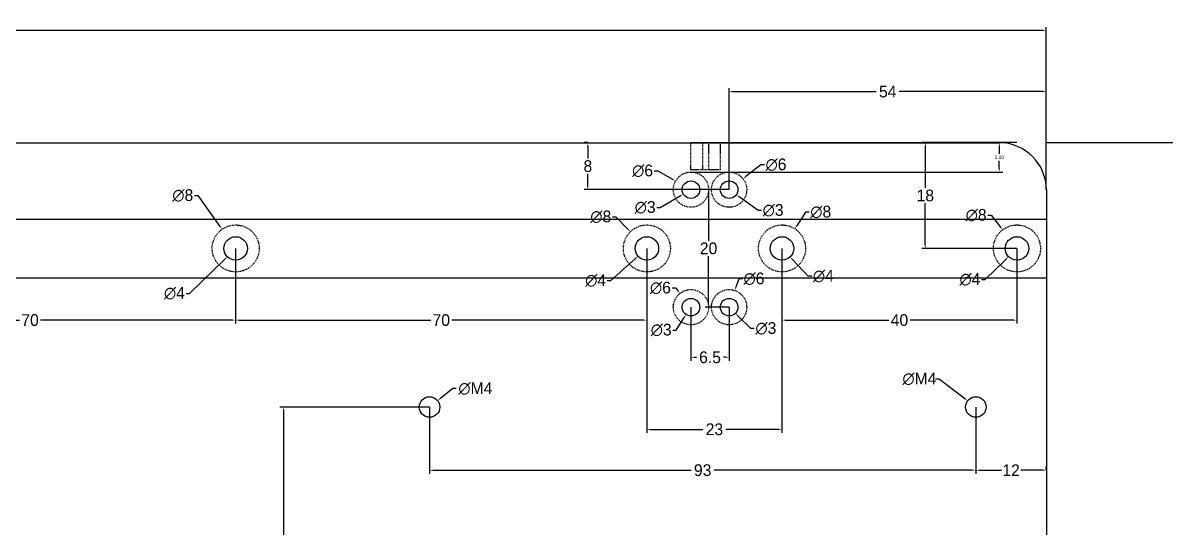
# Model space of a CAD drawing. Header units: millimetres. Extents: x -16619 to -11657, y 7083 to 8935.
# Drawn here: x -13153.1 to -12958.5, y 8380.7 to 8466.7 of the extents above; entities that cross this region are included whole.
import ezdxf

# ---------------------------------------------------------------- set-up
doc = ezdxf.new("R2010")
doc.units = ezdxf.units.MM
doc.header["$LTSCALE"] = 0.5
doc.header["$MEASUREMENT"] = 0
doc.linetypes.add('HIDDEN', pattern=[0.375, 0.25, -0.125])
for name, color, linetype in [('DIMS', 1, 'Continuous'), ('HIDDEN', 7, 'HIDDEN'), ('MODEL', 7, 'Continuous')]:
    doc.layers.add(name, color=color, linetype=linetype)
doc.dimstyles.get("Standard").update_dxf_attribs({"dimtxt": 0.18, "dimasz": 0.18, "dimexe": 0.18, "dimexo": 0.0625, "dimgap": 0.09, "dimtad": 0, "dimtih": 1, "dimtoh": 1, "dimdec": 4, "dimzin": 0, "dimdsep": 46, "dimtxsty": 'Standard', "dimcen": 0.09, "dimadec": 3, "dimazin": 0, "dimtfac": 1, "dimtdec": 4, "dimtofl": 0, "dimtmove": 0, "dimatfit": 3, "dimfxl": 1, "dimtolj": 1, "dimtzin": 0, "dimarcsym": 0})

# ---------------------------------------------------------------- blocks, each defined once
blk = doc.blocks.new('*D20')
at = {"layer": 'Defpoints', "color": 0}
for p in [(-12978.85, 8465.38), (-13341.85, 8446.3), (-12978.85, 8446.3)]:
    blk.add_point(p, dxfattribs=at)
at = {"layer": 'DIMS', "color": 0, "lineweight": -2}
for p, q in [((-13341.85, 8446.3), (-13341.85, 8465.98)), ((-12978.85, 8446.3), (-12978.85, 8465.98)), ((-13341.25, 8465.38), (-13163.31, 8465.38)), ((-12979.45, 8465.38), (-13157.38, 8465.38))]:
    blk.add_line(p, q, dxfattribs=at)
at = {"layer": 'DIMS', "color": 0}
for points in [[(-13341.25, 8465.48), (-13341.25, 8465.28), (-13341.85, 8465.38)], [(-12979.45, 8465.48), (-12979.45, 8465.28), (-12978.85, 8465.38)]]:
    blk.add_solid(points, dxfattribs=at)
at = {"layer": 'DIMS', "color": 0, "insert": (-13160.35, 8465.38), "char_height": 2, "attachment_point": 5}
blk.add_mtext('\\A1;363', dxfattribs=at)
blk = doc.blocks.new('*D21')
at = {"layer": 'Defpoints', "color": 0}
for p in [(-12978.85, 8446.3), (-12978.85, 8303.3), (-12951.78, 8303.3)]:
    blk.add_point(p, dxfattribs=at)
at = {"layer": 'DIMS', "color": 0, "lineweight": -2}
for p, q in [((-12978.85, 8446.3), (-12951.18, 8446.3)), ((-12951.78, 8445.7), (-12951.78, 8376.1)), ((-12951.78, 8303.9), (-12951.78, 8373.5)), ((-12978.85, 8303.3), (-12951.18, 8303.3))]:
    blk.add_line(p, q, dxfattribs=at)
at = {"layer": 'DIMS', "color": 0}
for points in [[(-12951.88, 8445.7), (-12951.68, 8445.7), (-12951.78, 8446.3)], [(-12951.88, 8303.9), (-12951.68, 8303.9), (-12951.78, 8303.3)]]:
    blk.add_solid(points, dxfattribs=at)
at = {"layer": 'DIMS', "color": 0, "insert": (-12951.78, 8374.8), "char_height": 2, "attachment_point": 5}
blk.add_mtext('\\A1;143', dxfattribs=at)
blk = doc.blocks.new('*D26')
at = {"layer": 'Defpoints', "color": 0}
for p in [(-13186.85, 8428.3), (-13116.85, 8428.3), (-13116.85, 8416.09)]:
    blk.add_point(p, dxfattribs=at)
at = {"layer": 'DIMS', "color": 0, "lineweight": -2}
for p, q in [((-13186.85, 8428.3), (-13186.85, 8415.49)), ((-13116.85, 8428.3), (-13116.85, 8415.49)), ((-13186.25, 8416.09), (-13153.65, 8416.09)), ((-13117.45, 8416.09), (-13150.05, 8416.09))]:
    blk.add_line(p, q, dxfattribs=at)
at = {"layer": 'DIMS', "color": 0}
for points in [[(-13186.25, 8416.19), (-13186.25, 8415.99), (-13186.85, 8416.09)], [(-13117.45, 8416.19), (-13117.45, 8415.99), (-13116.85, 8416.09)]]:
    blk.add_solid(points, dxfattribs=at)
at = {"layer": 'DIMS', "color": 0, "insert": (-13151.85, 8416.09), "char_height": 2, "attachment_point": 5}
blk.add_mtext('\\A1;70', dxfattribs=at)
blk = doc.blocks.new('*D27')
at = {"layer": 'Defpoints', "color": 0}
for p in [(-13116.85, 8428.3), (-13046.85, 8428.3), (-13046.85, 8416.09)]:
    blk.add_point(p, dxfattribs=at)
at = {"layer": 'DIMS', "color": 0, "lineweight": -2}
for p, q in [((-13116.85, 8428.3), (-13116.85, 8415.49)), ((-13046.85, 8428.3), (-13046.85, 8415.49)), ((-13116.25, 8416.09), (-13083.65, 8416.09)), ((-13047.45, 8416.09), (-13080.05, 8416.09))]:
    blk.add_line(p, q, dxfattribs=at)
at = {"layer": 'DIMS', "color": 0}
for points in [[(-13116.25, 8416.19), (-13116.25, 8415.99), (-13116.85, 8416.09)], [(-13047.45, 8416.19), (-13047.45, 8415.99), (-13046.85, 8416.09)]]:
    blk.add_solid(points, dxfattribs=at)
at = {"layer": 'DIMS', "color": 0, "insert": (-13081.85, 8416.09), "char_height": 2, "attachment_point": 5}
blk.add_mtext('\\A1;70', dxfattribs=at)
blk = doc.blocks.new('*D28')
at = {"layer": 'Defpoints', "color": 0}
for p in [(-13046.85, 8428.3), (-13023.85, 8428.3), (-13023.85, 8397.5)]:
    blk.add_point(p, dxfattribs=at)
at = {"layer": 'DIMS', "color": 0, "lineweight": -2}
for p, q in [((-13046.85, 8428.3), (-13046.85, 8396.9)), ((-13023.85, 8428.3), (-13023.85, 8396.9)), ((-13046.25, 8397.5), (-13037.31, 8397.5)), ((-13024.45, 8397.5), (-13033.38, 8397.5))]:
    blk.add_line(p, q, dxfattribs=at)
at = {"layer": 'DIMS', "color": 0}
for points in [[(-13046.25, 8397.6), (-13046.25, 8397.4), (-13046.85, 8397.5)], [(-13024.45, 8397.6), (-13024.45, 8397.4), (-13023.85, 8397.5)]]:
    blk.add_solid(points, dxfattribs=at)
at = {"layer": 'DIMS', "color": 0, "insert": (-13035.35, 8397.5), "char_height": 2, "attachment_point": 5}
blk.add_mtext('\\A1;23', dxfattribs=at)
blk = doc.blocks.new('*D29')
at = {"layer": 'Defpoints', "color": 0}
for p in [(-13023.85, 8428.3), (-12983.85, 8428.3), (-12983.85, 8416.09)]:
    blk.add_point(p, dxfattribs=at)
at = {"layer": 'DIMS', "color": 0, "lineweight": -2}
for p, q in [((-13023.85, 8428.3), (-13023.85, 8415.49)), ((-12983.85, 8428.3), (-12983.85, 8415.49)), ((-13023.25, 8416.09), (-13005.65, 8416.09)), ((-12984.45, 8416.09), (-13002.05, 8416.09))]:
    blk.add_line(p, q, dxfattribs=at)
at = {"layer": 'DIMS', "color": 0}
for points in [[(-13023.25, 8416.19), (-13023.25, 8415.99), (-13023.85, 8416.09)], [(-12984.45, 8416.19), (-12984.45, 8415.99), (-12983.85, 8416.09)]]:
    blk.add_solid(points, dxfattribs=at)
at = {"layer": 'DIMS', "color": 0, "insert": (-13003.85, 8416.09), "char_height": 2, "attachment_point": 5}
blk.add_mtext('\\A1;40', dxfattribs=at)
blk = doc.blocks.new('*D30')
at = {"layer": 'Defpoints', "color": 0}
for p in [(-12999.45, 8446.3), (-12983.85, 8446.3), (-12983.85, 8428.3)]:
    blk.add_point(p, dxfattribs=at)
at = {"layer": 'DIMS', "color": 0, "lineweight": -2}
for p, q in [((-12983.85, 8446.3), (-13000.05, 8446.3)), ((-12999.45, 8445.7), (-12999.45, 8438.6)), ((-12999.45, 8428.9), (-12999.45, 8436)), ((-12983.85, 8428.3), (-13000.05, 8428.3))]:
    blk.add_line(p, q, dxfattribs=at)
at = {"layer": 'DIMS', "color": 0}
for points in [[(-12999.55, 8445.7), (-12999.35, 8445.7), (-12999.45, 8446.3)], [(-12999.55, 8428.9), (-12999.35, 8428.9), (-12999.45, 8428.3)]]:
    blk.add_solid(points, dxfattribs=at)
at = {"layer": 'DIMS', "color": 0, "insert": (-12999.45, 8437.3), "char_height": 2, "attachment_point": 5}
blk.add_mtext('\\A1;18', dxfattribs=at)
blk = doc.blocks.new('*D32')
at = {"layer": 'Defpoints', "color": 0}
for p in [(-13039.35, 8418.3), (-13032.85, 8418.3), (-13032.85, 8409.76)]:
    blk.add_point(p, dxfattribs=at)
at = {"layer": 'DIMS', "color": 0, "lineweight": -2}
for p, q in [((-13039.35, 8418.3), (-13039.35, 8409.16)), ((-13032.85, 8418.3), (-13032.85, 8409.16)), ((-13038.75, 8409.76), (-13038.4, 8409.76)), ((-13033.45, 8409.76), (-13033.8, 8409.76))]:
    blk.add_line(p, q, dxfattribs=at)
at = {"layer": 'DIMS', "color": 0}
for points in [[(-13038.75, 8409.86), (-13038.75, 8409.66), (-13039.35, 8409.76)], [(-13033.45, 8409.86), (-13033.45, 8409.66), (-13032.85, 8409.76)]]:
    blk.add_solid(points, dxfattribs=at)
at = {"layer": 'DIMS', "color": 0, "insert": (-13036.1, 8409.76), "char_height": 2, "attachment_point": 5}
blk.add_mtext('\\A1;6.5', dxfattribs=at)
blk = doc.blocks.new('*D33')
at = {"layer": 'Defpoints', "color": 0}
for p in [(-13032.85, 8438.3), (-13036.35, 8418.3), (-13032.85, 8418.3)]:
    blk.add_point(p, dxfattribs=at)
at = {"layer": 'DIMS', "color": 0, "lineweight": -2}
for p, q in [((-13032.85, 8438.3), (-13036.95, 8438.3)), ((-13036.35, 8437.7), (-13036.35, 8429.6)), ((-13036.35, 8418.9), (-13036.35, 8427)), ((-13032.85, 8418.3), (-13036.95, 8418.3))]:
    blk.add_line(p, q, dxfattribs=at)
at = {"layer": 'DIMS', "color": 0}
for points in [[(-13036.45, 8437.7), (-13036.25, 8437.7), (-13036.35, 8438.3)], [(-13036.45, 8418.9), (-13036.25, 8418.9), (-13036.35, 8418.3)]]:
    blk.add_solid(points, dxfattribs=at)
at = {"layer": 'DIMS', "color": 0, "insert": (-13036.35, 8428.3), "char_height": 2, "attachment_point": 5}
blk.add_mtext('\\A1;20', dxfattribs=at)
blk = doc.blocks.new('*D34')
at = {"layer": 'Defpoints', "color": 0}
for p in [(-13056.9, 8446.3), (-13056.9, 8446.3), (-13032.85, 8438.3)]:
    blk.add_point(p, dxfattribs=at)
at = {"layer": 'DIMS', "color": 0, "lineweight": -2}
for p, q in [((-13056.9, 8446.3), (-13057.5, 8446.3)), ((-13056.9, 8445.7), (-13056.9, 8443.6)), ((-13056.9, 8438.9), (-13056.9, 8441)), ((-13032.85, 8438.3), (-13057.5, 8438.3))]:
    blk.add_line(p, q, dxfattribs=at)
at = {"layer": 'DIMS', "color": 0}
for points in [[(-13057, 8445.7), (-13056.8, 8445.7), (-13056.9, 8446.3)], [(-13057, 8438.9), (-13056.8, 8438.9), (-13056.9, 8438.3)]]:
    blk.add_solid(points, dxfattribs=at)
at = {"layer": 'DIMS', "color": 0, "insert": (-13056.9, 8442.3), "char_height": 2, "attachment_point": 5}
blk.add_mtext('\\A1;8', dxfattribs=at)
blk = doc.blocks.new('*D35')
at = {"layer": 'Defpoints', "color": 0}
for p in [(-12978.85, 8454.99), (-13032.85, 8438.3), (-12978.85, 8438.3)]:
    blk.add_point(p, dxfattribs=at)
at = {"layer": 'DIMS', "color": 0, "lineweight": -2}
for p, q in [((-13032.85, 8438.3), (-13032.85, 8455.59)), ((-13032.25, 8454.99), (-13007.81, 8454.99)), ((-12979.45, 8454.99), (-13003.88, 8454.99)), ((-12978.85, 8438.3), (-12978.85, 8455.59))]:
    blk.add_line(p, q, dxfattribs=at)
at = {"layer": 'DIMS', "color": 0}
for points in [[(-13032.25, 8455.09), (-13032.25, 8454.89), (-13032.85, 8454.99)], [(-12979.45, 8455.09), (-12979.45, 8454.89), (-12978.85, 8454.99)]]:
    blk.add_solid(points, dxfattribs=at)
at = {"layer": 'DIMS', "color": 0, "insert": (-13005.85, 8454.99), "char_height": 2, "attachment_point": 5}
blk.add_mtext('\\A1;54', dxfattribs=at)
blk = doc.blocks.new('*D36')
at = {"layer": 'Defpoints', "color": 0}
for p in [(-13038.05, 8439.05), (-13040.65, 8437.55)]:
    blk.add_point(p, dxfattribs=at)
at = {"layer": 'DIMS', "color": 0, "lineweight": -2}
for p, q in [((-13044.57, 8435.28), (-13041.17, 8437.25)), ((-13045.17, 8435.28), (-13044.57, 8435.28))]:
    blk.add_line(p, q, dxfattribs=at)
at = {"layer": 'DIMS', "color": 0}
blk.add_solid([(-13041.22, 8437.33), (-13041.12, 8437.16), (-13040.65, 8437.55)], dxfattribs=at)
at = {"layer": 'DIMS', "color": 0, "insert": (-13047.14, 8435.28), "char_height": 2, "attachment_point": 5}
blk.add_mtext('\\A1;∅3', dxfattribs=at)
blk = doc.blocks.new('*D37')
at = {"layer": 'Defpoints', "color": 0}
for p in [(-13083.85, 8401.3), (-12990.85, 8401.3), (-12990.85, 8390.54)]:
    blk.add_point(p, dxfattribs=at)
at = {"layer": 'DIMS', "color": 0, "lineweight": -2}
for p, q in [((-13083.85, 8401.3), (-13083.85, 8389.94)), ((-12990.85, 8401.3), (-12990.85, 8389.94)), ((-13083.25, 8390.54), (-13039.31, 8390.54)), ((-12991.45, 8390.54), (-13035.38, 8390.54))]:
    blk.add_line(p, q, dxfattribs=at)
at = {"layer": 'DIMS', "color": 0}
for points in [[(-13083.25, 8390.64), (-13083.25, 8390.44), (-13083.85, 8390.54)], [(-12991.45, 8390.64), (-12991.45, 8390.44), (-12990.85, 8390.54)]]:
    blk.add_solid(points, dxfattribs=at)
at = {"layer": 'DIMS', "color": 0, "insert": (-13037.35, 8390.54), "char_height": 2, "attachment_point": 5}
blk.add_mtext('\\A1;93', dxfattribs=at)
blk = doc.blocks.new('*D38')
at = {"layer": 'Defpoints', "color": 0}
for p in [(-12990.85, 8401.3), (-12978.85, 8390.54), (-12978.85, 8390.54)]:
    blk.add_point(p, dxfattribs=at)
at = {"layer": 'DIMS', "color": 0, "lineweight": -2}
for p, q in [((-12990.85, 8401.3), (-12990.85, 8389.94)), ((-12990.25, 8390.54), (-12986.48, 8390.54)), ((-12979.45, 8390.54), (-12983.21, 8390.54)), ((-12978.85, 8390.54), (-12978.85, 8391.14))]:
    blk.add_line(p, q, dxfattribs=at)
at = {"layer": 'DIMS', "color": 0}
for points in [[(-12990.25, 8390.64), (-12990.25, 8390.44), (-12990.85, 8390.54)], [(-12979.45, 8390.64), (-12979.45, 8390.44), (-12978.85, 8390.54)]]:
    blk.add_solid(points, dxfattribs=at)
at = {"layer": 'DIMS', "color": 0, "insert": (-12984.85, 8390.54), "char_height": 2, "attachment_point": 5}
blk.add_mtext('\\A1;12', dxfattribs=at)
blk = doc.blocks.new('*D41')
at = {"layer": 'Defpoints', "color": 0}
for p in [(-13083.85, 8401.3), (-13108.71, 8303.3), (-13083.85, 8303.3)]:
    blk.add_point(p, dxfattribs=at)
at = {"layer": 'DIMS', "color": 0, "lineweight": -2}
for p, q in [((-13083.85, 8401.3), (-13109.31, 8401.3)), ((-13108.71, 8400.7), (-13108.71, 8353.6)), ((-13108.71, 8303.9), (-13108.71, 8351)), ((-13083.85, 8303.3), (-13109.31, 8303.3))]:
    blk.add_line(p, q, dxfattribs=at)
at = {"layer": 'DIMS', "color": 0}
for points in [[(-13108.81, 8400.7), (-13108.61, 8400.7), (-13108.71, 8401.3)], [(-13108.81, 8303.9), (-13108.61, 8303.9), (-13108.71, 8303.3)]]:
    blk.add_solid(points, dxfattribs=at)
at = {"layer": 'DIMS', "color": 0, "insert": (-13108.71, 8352.3), "char_height": 2, "attachment_point": 5}
blk.add_mtext('\\A1;98', dxfattribs=at)
blk = doc.blocks.new('*D51')
at = {"layer": 'Defpoints', "color": 0}
for p in [(-13119.17, 8431.55), (-13114.52, 8425.04)]:
    blk.add_point(p, dxfattribs=at)
at = {"layer": 'DIMS', "color": 0, "lineweight": -2}
for p, q in [((-13123.88, 8437.31), (-13123.28, 8437.31)), ((-13123.28, 8437.31), (-13119.52, 8432.04))]:
    blk.add_line(p, q, dxfattribs=at)
at = {"layer": 'DIMS', "color": 0}
blk.add_solid([(-13119.44, 8432.1), (-13119.6, 8431.98), (-13119.17, 8431.55)], dxfattribs=at)
at = {"layer": 'DIMS', "color": 0, "insert": (-13125.85, 8437.31), "char_height": 2, "attachment_point": 5}
blk.add_mtext('\\A1;∅8', dxfattribs=at)
blk = doc.blocks.new('*D52')
at = {"layer": 'Defpoints', "color": 0}
for p in [(-13115.41, 8429.69), (-13118.28, 8426.9)]:
    blk.add_point(p, dxfattribs=at)
at = {"layer": 'DIMS', "color": 0, "lineweight": -2}
for p, q in [((-13124.7, 8420.65), (-13118.71, 8426.48)), ((-13125.3, 8420.65), (-13124.7, 8420.65))]:
    blk.add_line(p, q, dxfattribs=at)
at = {"layer": 'DIMS', "color": 0}
blk.add_solid([(-13118.78, 8426.56), (-13118.64, 8426.41), (-13118.28, 8426.9)], dxfattribs=at)
at = {"layer": 'DIMS', "color": 0, "insert": (-13127.27, 8420.65), "char_height": 2, "attachment_point": 5}
blk.add_mtext('\\A1;∅4', dxfattribs=at)
blk = doc.blocks.new('*D53')
at = {"layer": 'Defpoints', "color": 0}
for p in [(-13041.96, 8439.77), (-13036.74, 8436.82)]:
    blk.add_point(p, dxfattribs=at)
at = {"layer": 'DIMS', "color": 0, "lineweight": -2}
for p, q in [((-13045.61, 8441.5), (-13045.01, 8441.5)), ((-13045.01, 8441.5), (-13042.48, 8440.07))]:
    blk.add_line(p, q, dxfattribs=at)
at = {"layer": 'DIMS', "color": 0}
blk.add_solid([(-13042.43, 8440.16), (-13042.53, 8439.98), (-13041.96, 8439.77)], dxfattribs=at)
at = {"layer": 'DIMS', "color": 0, "insert": (-13047.58, 8441.5), "char_height": 2, "attachment_point": 5}
blk.add_mtext('\\A1;∅6', dxfattribs=at)
blk = doc.blocks.new('*D54')
at = {"layer": 'Defpoints', "color": 0}
for p in [(-13034.07, 8439.17), (-13031.63, 8437.42)]:
    blk.add_point(p, dxfattribs=at)
at = {"layer": 'DIMS', "color": 0, "lineweight": -2}
for p, q in [((-13027.93, 8434.78), (-13031.14, 8437.08)), ((-13027.33, 8434.78), (-13027.93, 8434.78))]:
    blk.add_line(p, q, dxfattribs=at)
at = {"layer": 'DIMS', "color": 0}
blk.add_solid([(-13031.08, 8437.16), (-13031.2, 8436.99), (-13031.63, 8437.42)], dxfattribs=at)
at = {"layer": 'DIMS', "color": 0, "insert": (-13025.36, 8434.78), "char_height": 2, "attachment_point": 5}
blk.add_mtext('\\A1;∅3', dxfattribs=at)
blk = doc.blocks.new('*D55')
at = {"layer": 'Defpoints', "color": 0}
for p in [(-13030.49, 8440.15), (-13035.21, 8436.44)]:
    blk.add_point(p, dxfattribs=at)
at = {"layer": 'DIMS', "color": 0, "lineweight": -2}
for p, q in [((-13027.43, 8442.55), (-13030.02, 8440.52)), ((-13026.83, 8442.55), (-13027.43, 8442.55))]:
    blk.add_line(p, q, dxfattribs=at)
at = {"layer": 'DIMS', "color": 0}
blk.add_solid([(-13030.08, 8440.6), (-13029.95, 8440.44), (-13030.49, 8440.15)], dxfattribs=at)
at = {"layer": 'DIMS', "color": 0, "insert": (-13024.87, 8442.55), "char_height": 2, "attachment_point": 5}
blk.add_mtext('\\A1;∅6', dxfattribs=at)
blk = doc.blocks.new('*D56')
at = {"layer": 'Defpoints', "color": 0}
for p in [(-13049.65, 8431.15), (-13044.05, 8425.44)]:
    blk.add_point(p, dxfattribs=at)
at = {"layer": 'DIMS', "color": 0, "lineweight": -2}
for p, q in [((-13052.72, 8433.68), (-13052.12, 8433.68)), ((-13052.12, 8433.68), (-13050.07, 8431.58))]:
    blk.add_line(p, q, dxfattribs=at)
at = {"layer": 'DIMS', "color": 0}
blk.add_solid([(-13049.99, 8431.65), (-13050.14, 8431.51), (-13049.65, 8431.15)], dxfattribs=at)
at = {"layer": 'DIMS', "color": 0, "insert": (-13054.69, 8433.68), "char_height": 2, "attachment_point": 5}
blk.add_mtext('\\A1;∅8', dxfattribs=at)
blk = doc.blocks.new('*D57')
at = {"layer": 'Defpoints', "color": 0}
for p in [(-13045.35, 8429.62), (-13048.34, 8426.97)]:
    blk.add_point(p, dxfattribs=at)
at = {"layer": 'DIMS', "color": 0, "lineweight": -2}
for p, q in [((-13053, 8422.83), (-13048.79, 8426.57)), ((-13053.6, 8422.83), (-13053, 8422.83))]:
    blk.add_line(p, q, dxfattribs=at)
at = {"layer": 'DIMS', "color": 0}
blk.add_solid([(-13048.86, 8426.65), (-13048.72, 8426.5), (-13048.34, 8426.97)], dxfattribs=at)
at = {"layer": 'DIMS', "color": 0, "insert": (-13055.57, 8422.83), "char_height": 2, "attachment_point": 5}
blk.add_mtext('\\A1;∅4', dxfattribs=at)
blk = doc.blocks.new('*D58')
at = {"layer": 'Defpoints', "color": 0}
for p in [(-13041.22, 8420.64), (-13037.47, 8415.96)]:
    blk.add_point(p, dxfattribs=at)
at = {"layer": 'DIMS', "color": 0, "lineweight": -2}
for p, q in [((-13042.57, 8421.57), (-13041.97, 8421.57)), ((-13041.97, 8421.57), (-13041.6, 8421.11))]:
    blk.add_line(p, q, dxfattribs=at)
at = {"layer": 'DIMS', "color": 0}
blk.add_solid([(-13041.52, 8421.17), (-13041.68, 8421.04), (-13041.22, 8420.64)], dxfattribs=at)
at = {"layer": 'DIMS', "color": 0, "insert": (-13044.54, 8421.57), "char_height": 2, "attachment_point": 5}
blk.add_mtext('\\A1;∅6', dxfattribs=at)
blk = doc.blocks.new('*D59')
at = {"layer": 'Defpoints', "color": 0}
for p in [(-13038.53, 8419.56), (-13040.16, 8417.04)]:
    blk.add_point(p, dxfattribs=at)
at = {"layer": 'DIMS', "color": 0, "lineweight": -2}
for p, q in [((-13041.85, 8414.41), (-13040.48, 8416.53)), ((-13042.45, 8414.41), (-13041.85, 8414.41))]:
    blk.add_line(p, q, dxfattribs=at)
at = {"layer": 'DIMS', "color": 0}
blk.add_solid([(-13040.57, 8416.58), (-13040.4, 8416.48), (-13040.16, 8417.04)], dxfattribs=at)
at = {"layer": 'DIMS', "color": 0, "insert": (-13044.41, 8414.41), "char_height": 2, "attachment_point": 5}
blk.add_mtext('\\A1;∅3', dxfattribs=at)
blk = doc.blocks.new('*D60')
at = {"layer": 'Defpoints', "color": 0}
for p in [(-13031.87, 8421.13), (-13033.82, 8415.46)]:
    blk.add_point(p, dxfattribs=at)
at = {"layer": 'DIMS', "color": 0, "lineweight": -2}
for p, q in [((-13031.18, 8423.13), (-13031.68, 8421.7)), ((-13030.58, 8423.13), (-13031.18, 8423.13))]:
    blk.add_line(p, q, dxfattribs=at)
at = {"layer": 'DIMS', "color": 0}
blk.add_solid([(-13031.77, 8421.73), (-13031.58, 8421.67), (-13031.87, 8421.13)], dxfattribs=at)
at = {"layer": 'DIMS', "color": 0, "insert": (-13028.62, 8423.13), "char_height": 2, "attachment_point": 5}
blk.add_mtext('\\A1;∅6', dxfattribs=at)
blk = doc.blocks.new('*D61')
at = {"layer": 'Defpoints', "color": 0}
for p in [(-13033.92, 8419.35), (-13031.78, 8417.25)]:
    blk.add_point(p, dxfattribs=at)
at = {"layer": 'DIMS', "color": 0, "lineweight": -2}
for p, q in [((-13029.16, 8414.68), (-13031.35, 8416.83)), ((-13028.56, 8414.68), (-13029.16, 8414.68))]:
    blk.add_line(p, q, dxfattribs=at)
at = {"layer": 'DIMS', "color": 0}
blk.add_solid([(-13031.28, 8416.9), (-13031.42, 8416.75), (-13031.78, 8417.25)], dxfattribs=at)
at = {"layer": 'DIMS', "color": 0, "insert": (-13026.59, 8414.68), "char_height": 2, "attachment_point": 5}
blk.add_mtext('\\A1;∅3', dxfattribs=at)
blk = doc.blocks.new('*D62')
at = {"layer": 'Defpoints', "color": 0}
for p in [(-13021.67, 8431.65), (-13026.03, 8424.94)]:
    blk.add_point(p, dxfattribs=at)
at = {"layer": 'DIMS', "color": 0, "lineweight": -2}
for p, q in [((-13019.82, 8434.49), (-13021.34, 8432.15)), ((-13019.22, 8434.49), (-13019.82, 8434.49))]:
    blk.add_line(p, q, dxfattribs=at)
at = {"layer": 'DIMS', "color": 0}
blk.add_solid([(-13021.42, 8432.21), (-13021.26, 8432.1), (-13021.67, 8431.65)], dxfattribs=at)
at = {"layer": 'DIMS', "color": 0, "insert": (-13017.25, 8434.49), "char_height": 2, "attachment_point": 5}
blk.add_mtext('\\A1;∅8', dxfattribs=at)
blk = doc.blocks.new('*D63')
at = {"layer": 'Defpoints', "color": 0}
for p in [(-13025.22, 8429.75), (-13022.47, 8426.84)]:
    blk.add_point(p, dxfattribs=at)
at = {"layer": 'DIMS', "color": 0, "lineweight": -2}
for p, q in [((-13019.38, 8423.57), (-13022.06, 8426.41)), ((-13018.78, 8423.57), (-13019.38, 8423.57))]:
    blk.add_line(p, q, dxfattribs=at)
at = {"layer": 'DIMS', "color": 0}
blk.add_solid([(-13021.99, 8426.48), (-13022.13, 8426.34), (-13022.47, 8426.84)], dxfattribs=at)
at = {"layer": 'DIMS', "color": 0, "insert": (-13016.81, 8423.57), "char_height": 2, "attachment_point": 5}
blk.add_mtext('\\A1;∅4', dxfattribs=at)
blk = doc.blocks.new('*D64')
at = {"layer": 'Defpoints', "color": 0}
for p in [(-12986.3, 8431.46), (-12981.4, 8425.14)]:
    blk.add_point(p, dxfattribs=at)
at = {"layer": 'DIMS', "color": 0, "lineweight": -2}
for p, q in [((-12988.83, 8433.95), (-12988.23, 8433.95)), ((-12988.23, 8433.95), (-12986.67, 8431.93))]:
    blk.add_line(p, q, dxfattribs=at)
at = {"layer": 'DIMS', "color": 0}
blk.add_solid([(-12986.59, 8431.99), (-12986.74, 8431.87), (-12986.3, 8431.46)], dxfattribs=at)
at = {"layer": 'DIMS', "color": 0, "insert": (-12990.8, 8433.95), "char_height": 2, "attachment_point": 5}
blk.add_mtext('\\A1;∅8', dxfattribs=at)
blk = doc.blocks.new('*D65')
at = {"layer": 'Defpoints', "color": 0}
for p in [(-12982.41, 8429.69), (-12985.28, 8426.9)]:
    blk.add_point(p, dxfattribs=at)
at = {"layer": 'DIMS', "color": 0, "lineweight": -2}
for p, q in [((-12989.28, 8423.02), (-12985.71, 8426.48)), ((-12989.88, 8423.02), (-12989.28, 8423.02))]:
    blk.add_line(p, q, dxfattribs=at)
at = {"layer": 'DIMS', "color": 0}
blk.add_solid([(-12985.78, 8426.56), (-12985.64, 8426.41), (-12985.28, 8426.9)], dxfattribs=at)
at = {"layer": 'DIMS', "color": 0, "insert": (-12991.85, 8423.02), "char_height": 2, "attachment_point": 5}
blk.add_mtext('\\A1;∅4', dxfattribs=at)
blk = doc.blocks.new('*D205')
at = {"layer": 'Defpoints', "color": 0}
for p in [(-13039.35, 8446.3), (-12986.85, 8446.3), (-13039.35, 8441.3)]:
    blk.add_point(p, dxfattribs=at)
at = {"layer": 'MODEL', "color": 0, "lineweight": -2}
for p, q in [((-13039.35, 8446.3), (-12986.25, 8446.3)), ((-12986.85, 8445.7), (-12986.85, 8444.4)), ((-12986.85, 8441.9), (-12986.85, 8443.2)), ((-13039.35, 8441.3), (-12986.25, 8441.3))]:
    blk.add_line(p, q, dxfattribs=at)
at = {"layer": 'MODEL', "color": 0}
for points in [[(-12986.95, 8445.7), (-12986.75, 8445.7), (-12986.85, 8446.3)], [(-12986.95, 8441.9), (-12986.75, 8441.9), (-12986.85, 8441.3)]]:
    blk.add_solid(points, dxfattribs=at)
at = {"layer": 'MODEL', "color": 0, "insert": (-12986.85, 8443.8), "char_height": 0.6, "attachment_point": 5}
blk.add_mtext('\\A1;5.00', dxfattribs=at)

msp = doc.modelspace()

# ---------------------------------------------------------------- linework, layer by layer
at = {"layer": 'DIMS'}
for p, q in [((-12997.708, 8406.089), (-12997.108, 8406.089)), ((-12997.108, 8406.089), (-12992.713, 8402.725)), ((-13079.894, 8404.435), (-13082.006, 8402.758)), ((-13079.294, 8404.435), (-13079.894, 8404.435))]:
    msp.add_line(p, q, dxfattribs=at)
for points in [[(-13082.069, 8402.836), (-13081.944, 8402.679), (-13082.476, 8402.385)], [(-12992.652, 8402.804), (-12992.774, 8402.645), (-12992.237, 8402.36)]]:
    msp.add_solid(points, dxfattribs=at)
at = {"layer": 'HIDDEN'}
for p, q in [((-13039.347, 8441.696), (-13039.347, 8446.296)), ((-13037.847, 8446.296), (-13036.347, 8446.296)), ((-13037.347, 8441.696), (-13037.347, 8446.296)), ((-13036.347, 8446.296), (-13036.347, 8441.696)), ((-13034.347, 8446.296), (-13034.347, 8441.696)), ((-13036.347, 8441.696), (-13039.347, 8441.696)), ((-13034.347, 8441.696), (-13037.347, 8441.696))]:
    msp.add_line(p, q, dxfattribs=at)
for centre, radius in [((-13039.347, 8438.296), 3), ((-13032.847, 8438.296), 3), ((-13116.847, 8428.296), 4), ((-13046.847, 8428.296), 4), ((-13023.847, 8428.296), 4), ((-12983.847, 8428.296), 4), ((-13039.347, 8418.296), 3), ((-13032.847, 8418.296), 3)]:
    msp.add_circle(centre, radius, dxfattribs=at)
at = {"layer": 'MODEL'}
for p, q in [((-13333.847, 8446.296), (-12986.847, 8446.296)), ((-12978.847, 8438.296), (-12978.847, 8311.296)), ((-13341.847, 8433.296), (-12978.847, 8433.296)), ((-13341.847, 8423.296), (-12978.847, 8423.296))]:
    msp.add_line(p, q, dxfattribs=at)
for centre, radius in [((-13039.347, 8438.296), 1.5), ((-13032.847, 8438.296), 1.5), ((-13116.847, 8428.296), 2), ((-13046.847, 8428.296), 2), ((-13023.847, 8428.296), 2), ((-12983.847, 8428.296), 2), ((-13039.347, 8418.296), 1.5), ((-13032.847, 8418.296), 1.5), ((-13083.847, 8401.296), 1.75), ((-12990.847, 8401.296), 1.75)]:
    msp.add_circle(centre, radius, dxfattribs=at)
msp.add_arc((-12986.847, 8438.296), 8, 0, 90, dxfattribs=at)

# ---------------------------------------------------------------- texts
at = {"layer": 'DIMS', "char_height": 2, "attachment_point": 5}
for insert in [(-13000.452, 8406.089), (-13076.043, 8404.435)]:
    msp.add_mtext('\\A1;∅M4', dxfattribs=dict(at, insert=insert))

# ---------------------------------------------------------------- dimensions: what is measured, and where the dimension line sits
at = {"layer": 'DIMS'}
for base, p1, p2, override, picture, middle in [((-12978.847, 8465.38), (-13341.847, 8446.296), (-12978.847, 8446.296), {"dimtxt": 2, "dimasz": 0.6, "dimexe": 0.6, "dimexo": 0, "dimgap": 0.3, "dimdec": 0, "dimcen": 5.3, "dimadec": 1, "dimtdec": 2}, '*D20', (-13160.347, 8465.38)), ((-12978.847, 8454.987), (-13032.847, 8438.296), (-12978.847, 8438.296), {"dimtxt": 2, "dimasz": 0.6, "dimexe": 0.6, "dimexo": 0, "dimgap": 0.3, "dimdec": 0, "dimcen": 5.3, "dimadec": 1, "dimtdec": 2}, '*D35', (-13005.847, 8454.987)), ((-13116.847, 8416.088), (-13186.847, 8428.296), (-13116.847, 8428.296), {"dimtxt": 2, "dimasz": 0.6, "dimexe": 0.6, "dimexo": 0, "dimgap": 0.3, "dimdec": 0, "dimcen": 5.3, "dimadec": 1, "dimtdec": 2}, '*D26', (-13151.847, 8416.088)), ((-13046.847, 8416.088), (-13116.847, 8428.296), (-13046.847, 8428.296), {"dimtxt": 2, "dimasz": 0.6, "dimexe": 0.6, "dimexo": 0, "dimgap": 0.3, "dimdec": 0, "dimcen": 5.3, "dimadec": 1, "dimtdec": 2}, '*D27', (-13081.847, 8416.088)), ((-12983.847, 8416.088), (-13023.847, 8428.296), (-12983.847, 8428.296), {"dimtxt": 2, "dimasz": 0.6, "dimexe": 0.6, "dimexo": 0, "dimgap": 0.3, "dimdec": 0, "dimcen": 5.3, "dimadec": 1, "dimtdec": 2}, '*D29', (-13003.847, 8416.088)), ((-13032.847, 8409.764), (-13039.347, 8418.296), (-13032.847, 8418.296), {"dimtxt": 2, "dimasz": 0.6, "dimexe": 0.6, "dimexo": 0, "dimgap": 0.3, "dimdec": 1, "dimcen": 5.3, "dimadec": 1, "dimtdec": 2}, '*D32', (-13036.097, 8409.764)), ((-12990.847, 8390.536), (-13083.847, 8401.296), (-12990.847, 8401.296), {"dimtxt": 2, "dimasz": 0.6, "dimexe": 0.6, "dimexo": 0, "dimgap": 0.3, "dimdec": 0, "dimcen": 5.3, "dimadec": 1, "dimtdec": 2}, '*D37', (-13037.347, 8390.536)), ((-12978.847, 8390.536), (-12990.847, 8401.296), (-12978.847, 8390.536), {"dimtxt": 2, "dimasz": 0.6, "dimexe": 0.6, "dimexo": 0, "dimgap": 0.3, "dimdec": 0, "dimcen": 5.3, "dimadec": 1, "dimtdec": 2}, '*D38', (-12984.847, 8390.536))]:
    dim = msp.add_linear_dim(base=base, p1=p1, p2=p2, dimstyle='Standard', override=override, dxfattribs=at)
    dim.commit()
    dim.dimension.update_dxf_attribs({"geometry": picture, "text_midpoint": middle})
for base, p1, p2, picture, middle in [((-13056.901, 8446.296), (-13032.847, 8438.296), (-13056.901, 8446.296), '*D34', (-13056.901, 8442.296)), ((-13108.714, 8303.296), (-13083.847, 8401.296), (-13083.847, 8303.296), '*D41', (-13108.714, 8352.296))]:
    dim = msp.add_linear_dim(base=base, p1=p1, p2=p2, angle=90, dimstyle='Standard', override={"dimtxt": 2, "dimasz": 0.6, "dimexe": 0.6, "dimexo": 0, "dimgap": 0.3, "dimdec": 0, "dimcen": 5.3, "dimadec": 1, "dimtdec": 2}, dxfattribs=at)
    dim.commit()
    dim.dimension.update_dxf_attribs({"geometry": picture, "text_midpoint": middle, "dimtype": 160})
for base, p1, p2, picture, middle in [((-12999.453, 8446.296), (-12983.847, 8428.296), (-12983.847, 8446.296), '*D30', (-12999.453, 8437.296)), ((-12951.782, 8303.296), (-12978.847, 8446.296), (-12978.847, 8303.296), '*D21', (-12951.782, 8374.796)), ((-13036.347, 8418.296), (-13032.847, 8438.296), (-13032.847, 8418.296), '*D33', (-13036.347, 8428.296))]:
    dim = msp.add_linear_dim(base=base, p1=p1, p2=p2, angle=90, dimstyle='Standard', override={"dimtxt": 2, "dimasz": 0.6, "dimexe": 0.6, "dimexo": 0, "dimgap": 0.3, "dimdec": 0, "dimcen": 5.3, "dimadec": 1, "dimtdec": 2}, dxfattribs=at)
    dim.commit()
    dim.dimension.update_dxf_attribs({"geometry": picture, "text_midpoint": middle})
for p1, p2, picture, middle in [((-13036.736, 8436.819), (-13041.958, 8439.774), '*D53', (-13047.58, 8441.502)), ((-13035.206, 8436.443), (-13030.488, 8440.15), '*D55', (-13024.867, 8442.549)), ((-13038.048, 8439.047), (-13040.646, 8437.546), '*D36', (-13047.139, 8435.278)), ((-13034.067, 8439.169), (-13031.627, 8437.424), '*D54', (-13025.363, 8434.782)), ((-13114.524, 8425.04), (-13119.17, 8431.553), '*D51', (-13125.846, 8437.313)), ((-13044.048, 8425.439), (-13049.646, 8431.154), '*D56', (-13054.689, 8433.681)), ((-13026.027, 8424.943), (-13021.667, 8431.65), '*D62', (-13017.251, 8434.494)), ((-12981.396, 8425.135), (-12986.298, 8431.458), '*D64', (-12990.797, 8433.951)), ((-13115.413, 8429.691), (-13118.28, 8426.902), '*D52', (-13127.268, 8420.654)), ((-13045.351, 8429.624), (-13048.343, 8426.969), '*D57', (-13055.571, 8422.83)), ((-13025.222, 8429.749), (-13022.472, 8426.844), '*D63', (-13016.811, 8423.573)), ((-12982.413, 8429.69), (-12985.281, 8426.903), '*D65', (-12991.848, 8423.016)), ((-13033.822, 8415.459), (-13031.872, 8421.134), '*D60', (-13028.618, 8423.133)), ((-13038.535, 8419.558), (-13040.159, 8417.035), '*D59', (-13044.413, 8414.414)), ((-13033.918, 8419.347), (-13031.776, 8417.246), '*D61', (-13026.591, 8414.678))]:
    dim = msp.add_diameter_dim_2p(p1=p1, p2=p2, dimstyle='Standard', override={"dimtxt": 2, "dimasz": 0.6, "dimexe": 0.6, "dimexo": 0, "dimgap": 0.3, "dimdec": 0, "dimcen": 0, "dimadec": 1, "dimtdec": 2}, dxfattribs=at)
    dim.commit()
    dim.dimension.update_dxf_attribs({"geometry": picture, "text_midpoint": middle, "dimtype": 163})
dim = msp.add_linear_dim(base=(-13023.847, 8397.497), p1=(-13046.847, 8428.296), p2=(-13023.847, 8428.296), dimstyle='Standard', override={"dimtxt": 2, "dimasz": 0.6, "dimexe": 0.6, "dimexo": 0, "dimgap": 0.3, "dimdec": 0, "dimcen": 5.3, "dimadec": 1, "dimtdec": 2}, dxfattribs=at)
dim.commit()
dim.dimension.update_dxf_attribs({"geometry": '*D28', "text_midpoint": (-13035.347, 8397.497), "dimtype": 160})
dim = msp.add_diameter_dim_2p(p1=(-13037.471, 8415.956), p2=(-13041.223, 8420.637), dimstyle='Standard', override={"dimtxt": 2, "dimasz": 0.6, "dimexe": 0.6, "dimexo": 0, "dimgap": 0.3, "dimdec": 0, "dimcen": 0, "dimadec": 1, "dimtdec": 2}, dxfattribs=at)
dim.commit()
dim.dimension.update_dxf_attribs({"geometry": '*D58', "text_midpoint": (-13044.54, 8421.574)})
at = {"layer": 'MODEL'}
dim = msp.add_linear_dim(base=(-12986.847, 8446.296), p1=(-13039.347, 8441.296), p2=(-13039.347, 8446.296), angle=90, dimstyle='Standard', override={"dimtxt": 0.6, "dimasz": 0.6, "dimexe": 0.6, "dimexo": 0, "dimgap": 0.3, "dimdec": 2, "dimcen": 5.3, "dimadec": 1, "dimtdec": 2}, dxfattribs=at)
dim.commit()
dim.dimension.update_dxf_attribs({"geometry": '*D205', "text_midpoint": (-12986.847, 8443.796)})

doc.saveas('drawing.dxf')
